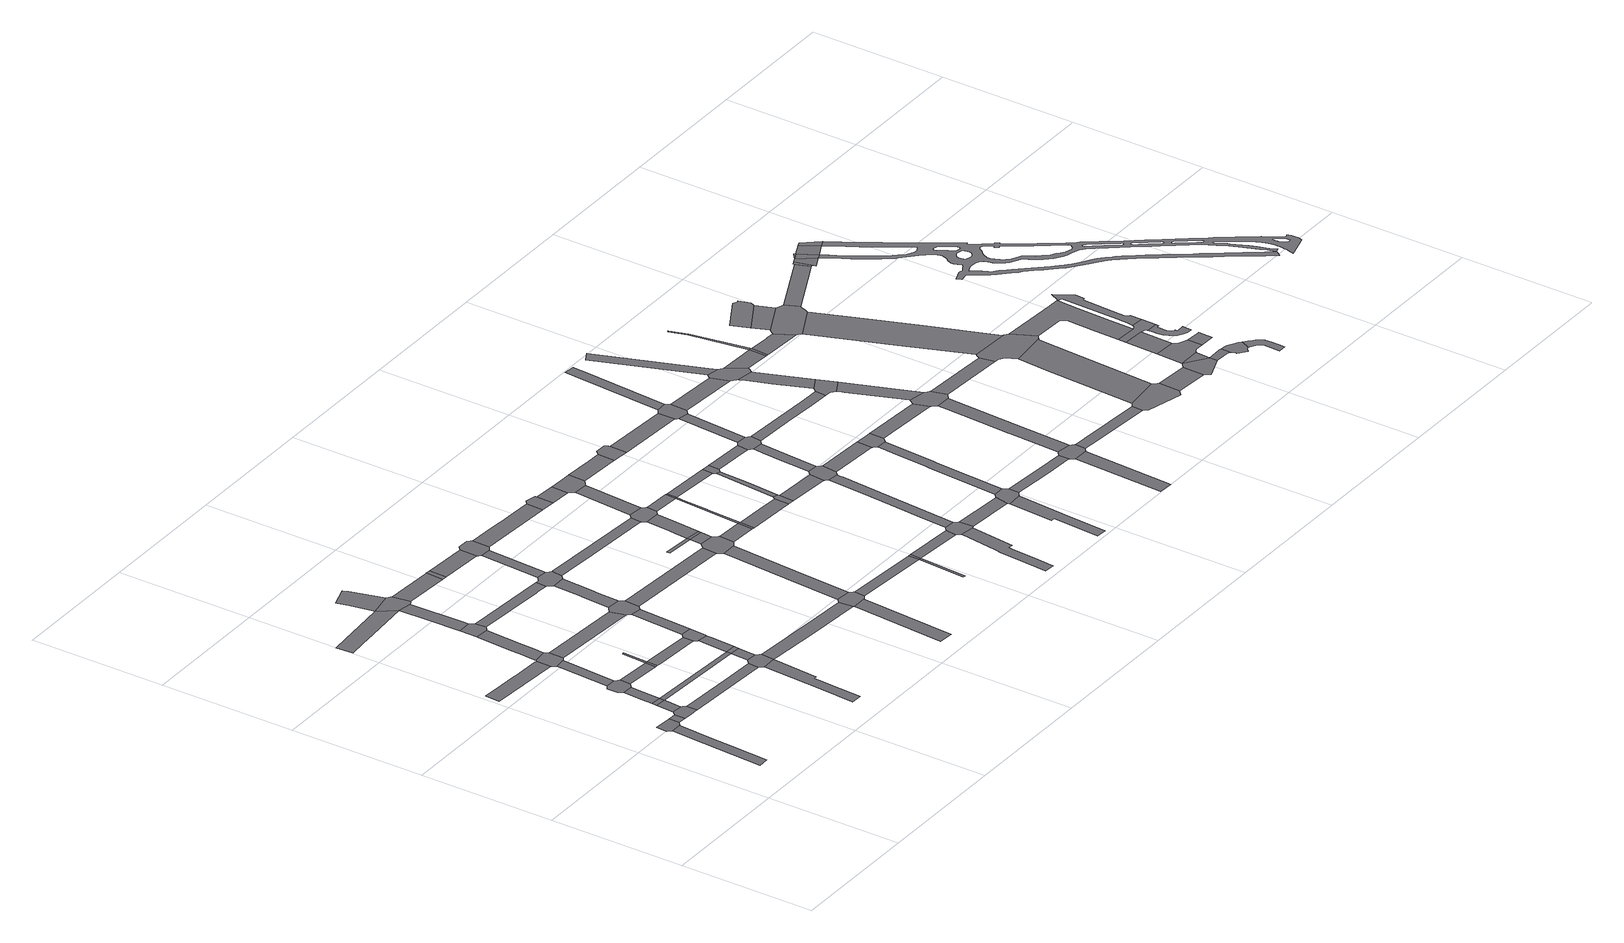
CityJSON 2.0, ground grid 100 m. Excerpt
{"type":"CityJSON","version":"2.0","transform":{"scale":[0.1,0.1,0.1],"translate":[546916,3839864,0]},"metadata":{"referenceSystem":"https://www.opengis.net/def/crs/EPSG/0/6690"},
"CityObjects":{
"road1":{"type":"Road","attributes":{"RoadStructureAttribute.sectionType":"1"},"geometry":[{"type":"MultiSurface","lod":"1","boundaries":[[[0,1,2,3,4,5,6]]]}]},
"road2":{"type":"Road","geometry":[{"type":"MultiSurface","lod":"1","boundaries":[[[7,8,9,0,6,10,11]]]}]},
"road3":{"type":"Road","attributes":{"RoadStructureAttribute.sectionType":"1"},"geometry":[{"type":"MultiSurface","lod":"1","boundaries":[[[11,10,12,13]]]}]},
"road4":{"type":"Road","geometry":[{"type":"MultiSurface","lod":"1","boundaries":[[[14,13,12,15,16,17,18,19,20]]]}]},
"road5":{"type":"Road","attributes":{"RoadStructureAttribute.sectionType":"1"},"geometry":[{"type":"MultiSurface","lod":"1","boundaries":[[[21,14,20,22,23,24]]]}]},
"road6":{"type":"Road","attributes":{"RoadStructureAttribute.sectionType":"1"},"geometry":[{"type":"MultiSurface","lod":"1","boundaries":[[[25,26,27,28,29,30,31,32]]]}]},
"road7":{"type":"Road","geometry":[{"type":"MultiSurface","lod":"1","boundaries":[[[33,21,24,34]]]}]},
"road8":{"type":"Road","attributes":{"RoadStructureAttribute.sectionType":"1"},"geometry":[{"type":"MultiSurface","lod":"1","boundaries":[[[35,36,37,38,33,34,39,40]]]}]},
"road9":{"type":"Road","geometry":[{"type":"MultiSurface","lod":"1","boundaries":[[[41,42,43,35,40,44,45,46,47]]]}]},
"road10":{"type":"Road","attributes":{"RoadStructureAttribute.sectionType":"1"},"geometry":[{"type":"MultiSurface","lod":"1","boundaries":[[[48,49,50,51,41,47]]]}]},
"road11":{"type":"Road","geometry":[{"type":"MultiSurface","lod":"1","boundaries":[[[52,53,32,31,54,50,49,55,56,57]]]}]},
"road12":{"type":"Road","attributes":{"RoadStructureAttribute.sectionType":"1"},"geometry":[{"type":"MultiSurface","lod":"1","boundaries":[[[45,44,58,59,60,61]]]}]},
"road13":{"type":"Road","attributes":{"RoadStructureAttribute.sectionType":"1"},"geometry":[{"type":"MultiSurface","lod":"1","boundaries":[[[62,18,17,63,64,65,66]]]}]},
"road14":{"type":"Road","attributes":{"RoadStructureAttribute.sectionType":"1"},"geometry":[{"type":"MultiSurface","lod":"1","boundaries":[[[67,68,69,70,71,72,73,74,75]]]}]},
"road15":{"type":"Road","attributes":{"RoadStructureAttribute.sectionType":"1"},"geometry":[{"type":"MultiSurface","lod":"1","boundaries":[[[34,24,76,77]]]}]},
"road16":{"type":"Road","attributes":{"RoadStructureAttribute.sectionType":"1"},"geometry":[{"type":"MultiSurface","lod":"1","boundaries":[[[78,79,80,81,82,53,52,83,84,85]]]}]},
"road17":{"type":"Road","geometry":[{"type":"MultiSurface","lod":"1","boundaries":[[[61,60,86,87]]]}]},
"road18":{"type":"Road","geometry":[{"type":"MultiSurface","lod":"1","boundaries":[[[88,89,90,61,87]]]}]},
"road19":{"type":"Road","geometry":[{"type":"MultiSurface","lod":"1","boundaries":[[[91,92,93,78,85,94,95]]]}]},
"road20":{"type":"Road","attributes":{"RoadStructureAttribute.sectionType":"1"},"geometry":[{"type":"MultiSurface","lod":"1","boundaries":[[[96,97,98,99,100,101,102,103,104,105]]]}]},
"road21":{"type":"Road","attributes":{"RoadStructureAttribute.sectionType":"1"},"geometry":[{"type":"MultiSurface","lod":"1","boundaries":[[[75,106,107,92,91,108,109]]]}]},
"road22":{"type":"Road","attributes":{"RoadStructureAttribute.sectionType":"1"},"geometry":[{"type":"MultiSurface","lod":"1","boundaries":[[[110,87,86,111,112,113,114,115]]]}]},
"road23":{"type":"Road","geometry":[{"type":"MultiSurface","lod":"1","boundaries":[[[116,117,67,75,109,118,119,120]]]}]},
"road24":{"type":"Road","attributes":{"RoadStructureAttribute.sectionType":"1"},"geometry":[{"type":"MultiSurface","lod":"1","boundaries":[[[121,122,123,124,125,126,127,128,129,67,117]]]}]},
"road25":{"type":"Road","attributes":{"RoadStructureAttribute.sectionType":"1"},"geometry":[{"type":"MultiSurface","lod":"1","boundaries":[[[57,56,130,131]]]}]},
"road26":{"type":"Road","geometry":[{"type":"MultiSurface","lod":"1","boundaries":[[[132,133,66,65,96,105,134,135,136]]]}]},
"road27":{"type":"Road","attributes":{"RoadStructureAttribute.sectionType":"1"},"geometry":[{"type":"MultiSurface","lod":"1","boundaries":[[[76,137,132,136,138,139]]]}]},
"road28":{"type":"Road","geometry":[{"type":"MultiSurface","lod":"1","boundaries":[[[77,76,139,140]]]}]},
"road29":{"type":"Road","attributes":{"RoadStructureAttribute.sectionType":"1"},"geometry":[{"type":"MultiSurface","lod":"1","boundaries":[[[141,142,77,140,143,144]]]}]},
"road30":{"type":"Road","geometry":[{"type":"MultiSurface","lod":"1","boundaries":[[[145,115,114,146,141,144,147,148]]]}]},
"road31":{"type":"Road","attributes":{"RoadStructureAttribute.sectionType":"1"},"geometry":[{"type":"MultiSurface","lod":"1","boundaries":[[[95,94,149,150,151,152]]]}]},
"road32":{"type":"Road","attributes":{"RoadStructureAttribute.sectionType":"1"},"geometry":[{"type":"MultiSurface","lod":"1","boundaries":[[[120,119,153,154,155]]]}]},
"road33":{"type":"Road","attributes":{"RoadStructureAttribute.sectionType":"1"},"geometry":[{"type":"MultiSurface","lod":"1","boundaries":[[[156,145,148,157]]]}]},
"road34":{"type":"Road","geometry":[{"type":"MultiSurface","lod":"1","boundaries":[[[158,131,130,156,157,159,160,161,162,163,164,165]]]}]},
"road35":{"type":"Road","geometry":[{"type":"MultiSurface","lod":"1","boundaries":[[[154,153,166,167]]]}]},
"road36":{"type":"Road","attributes":{"RoadStructureAttribute.sectionType":"1"},"geometry":[{"type":"MultiSurface","lod":"1","boundaries":[[[168,134,105,169,170,171,172]]]}]},
"road37":{"type":"Road","attributes":{"RoadStructureAttribute.sectionType":"1"},"geometry":[{"type":"MultiSurface","lod":"1","boundaries":[[[173,174,175,158,165,176,177,178]]]}]},
"road38":{"type":"Road","geometry":[{"type":"MultiSurface","lod":"1","boundaries":[[[179,180,152,151,173,178,181,182,183,184,185]]]}]},
"road39":{"type":"Road","attributes":{"RoadStructureAttribute.sectionType":"1"},"geometry":[{"type":"MultiSurface","lod":"1","boundaries":[[[167,166,186,187]]]}]},
"road40":{"type":"Road","attributes":{"RoadStructureAttribute.sectionType":"1"},"geometry":[{"type":"MultiSurface","lod":"1","boundaries":[[[188,189,179,185,190]]]}]},
"road41":{"type":"Road","attributes":{"RoadStructureAttribute.sectionType":"1"},"geometry":[{"type":"MultiSurface","lod":"1","boundaries":[[[191,192,193,194,195]]]}]},
"road42":{"type":"Road","geometry":[{"type":"MultiSurface","lod":"1","boundaries":[[[196,197,187,186,198,188,190,199,200,201,202,203,204]]]}]},
"road43":{"type":"Road","attributes":{"RoadStructureAttribute.sectionType":"1"},"geometry":[{"type":"MultiSurface","lod":"1","boundaries":[[[162,161,205,206]]]}]},
"road44":{"type":"Road","geometry":[{"type":"MultiSurface","lod":"1","boundaries":[[[207,208,172,171,209,191,195,210,211,212,213]]]}]},
"road45":{"type":"Road","attributes":{"RoadStructureAttribute.sectionType":"1"},"geometry":[{"type":"MultiSurface","lod":"1","boundaries":[[[214,183,182,215,216,217,218,219,220]]]}]},
"road46":{"type":"Road","attributes":{"RoadStructureAttribute.sectionType":"1"},"geometry":[{"type":"MultiSurface","lod":"1","boundaries":[[[221,222,207,213,223,224]]]}]},
"road47":{"type":"Road","attributes":{"RoadStructureAttribute.sectionType":"1"},"geometry":[{"type":"MultiSurface","lod":"1","boundaries":[[[225,226,227,228,229,202,201,230,231]]]}]},
"road48":{"type":"Road","geometry":[{"type":"MultiSurface","lod":"1","boundaries":[[[232,233,234,235,236]]]}]},
"road49":{"type":"Road","attributes":{"RoadStructureAttribute.sectionType":"1"},"geometry":[{"type":"MultiSurface","lod":"1","boundaries":[[[237,211,210,238,239,240,241,242]]]}]},
"road50":{"type":"Road","geometry":[{"type":"MultiSurface","lod":"1","boundaries":[[[243,244,245,206,205,246,247,221,224,248,249,250,251,252,253,254]]]}]},
"road51":{"type":"Road","attributes":{"RoadStructureAttribute.sectionType":"1"},"geometry":[{"type":"MultiSurface","lod":"1","boundaries":[[[235,255,243,254,256]]]}]},
"road52":{"type":"Road","geometry":[{"type":"MultiSurface","lod":"1","boundaries":[[[236,235,256,257]]]}]},
"road53":{"type":"Road","attributes":{"RoadStructureAttribute.sectionType":"1"},"geometry":[{"type":"MultiSurface","lod":"1","boundaries":[[[258,259,260,236,257,261,262]]]}]},
"road54":{"type":"Road","attributes":{"RoadStructureAttribute.sectionType":"1"},"geometry":[{"type":"MultiSurface","lod":"1","boundaries":[[[241,263,264,265,266]]]}]},
"road55":{"type":"Road","geometry":[{"type":"MultiSurface","lod":"1","boundaries":[[[267,268,231,230,269,270,271]]]}]},
"road56":{"type":"Road","attributes":{"RoadStructureAttribute.sectionType":"1"},"geometry":[{"type":"MultiSurface","lod":"1","boundaries":[[[251,250,272,273]]]}]},
"road57":{"type":"Road","geometry":[{"type":"MultiSurface","lod":"1","boundaries":[[[274,220,219,275,258,262,276,277,278,279,280]]]}]},
"road58":{"type":"Road","geometry":[{"type":"MultiSurface","lod":"1","boundaries":[[[242,241,266,281]]]}]},
"road59":{"type":"Road","attributes":{"RoadStructureAttribute.sectionType":"1"},"geometry":[{"type":"MultiSurface","lod":"1","boundaries":[[[270,269,282,283]]]}]},
"road60":{"type":"Road","geometry":[{"type":"MultiSurface","lod":"1","boundaries":[[[273,272,284,285]]]}]},
"road61":{"type":"Road","attributes":{"RoadStructureAttribute.sectionType":"1"},"geometry":[{"type":"MultiSurface","lod":"1","boundaries":[[[286,274,280,287]]]}]},
"road62":{"type":"Road","attributes":{"RoadStructureAttribute.sectionType":"1"},"geometry":[{"type":"MultiSurface","lod":"1","boundaries":[[[288,273,285,289,290,291,292]]]}]},
"road63":{"type":"Road","attributes":{"RoadStructureAttribute.sectionType":"1"},"geometry":[{"type":"MultiSurface","lod":"1","boundaries":[[[278,277,288,293]]]}]},
"road64":{"type":"Road","attributes":{"RoadStructureAttribute.sectionType":"1"},"geometry":[{"type":"MultiSurface","lod":"1","boundaries":[[[281,266,294,295,296]]]}]},
"road65":{"type":"Road","geometry":[{"type":"MultiSurface","lod":"1","boundaries":[[[297,298,283,282,299,300,286,287,301,302,303,304]]]}]},
"road66":{"type":"Road","attributes":{"RoadStructureAttribute.sectionType":"1"},"geometry":[{"type":"MultiSurface","lod":"1","boundaries":[[[305,306,307,285,284,308,309]]]}]},
"road67":{"type":"Road","geometry":[{"type":"MultiSurface","lod":"1","boundaries":[[[293,288,292,310]]]}]},
"road68":{"type":"Road","attributes":{"RoadStructureAttribute.sectionType":"1"},"geometry":[{"type":"MultiSurface","lod":"1","boundaries":[[[311,312,313,314,315,316,317,318,319,320,321,322,323,324]]]}]},
"road69":{"type":"Road","geometry":[{"type":"MultiSurface","lod":"1","boundaries":[[[325,326,296,295,327,311,324,328,329,330,331]]]}]},
"road70":{"type":"Road","geometry":[{"type":"MultiSurface","lod":"1","boundaries":[[[332,333,334,309,308,335,336,337,338,339]]]}]},
"road71":{"type":"Road","attributes":{"RoadStructureAttribute.sectionType":"1"},"geometry":[{"type":"MultiSurface","lod":"1","boundaries":[[[310,292,340,341,342,343,344,345,346]]]}]},
"road72":{"type":"Road","attributes":{"RoadStructureAttribute.sectionType":"1"},"geometry":[{"type":"MultiSurface","lod":"1","boundaries":[[[347,348,349,350,351,304,303,352,353]]]}]},
"road73":{"type":"Road","attributes":{"RoadStructureAttribute.sectionType":"1"},"geometry":[{"type":"MultiSurface","lod":"1","boundaries":[[[354,332,339,355,356]]]}]},
"road74":{"type":"Road","attributes":{"RoadStructureAttribute.sectionType":"1"},"geometry":[{"type":"MultiSurface","lod":"1","boundaries":[[[357,336,335,358,359]]]}]},
"road75":{"type":"Road","attributes":{"RoadStructureAttribute.sectionType":"1"},"geometry":[{"type":"MultiSurface","lod":"1","boundaries":[[[360,361,362,363,364,365,366,325,331,367,368,369,370]]]}]},
"road76":{"type":"Road","geometry":[{"type":"MultiSurface","lod":"1","boundaries":[[[346,345,371,354,356,372,373,374,375]]]}]},
"road77":{"type":"Road","geometry":[{"type":"MultiSurface","lod":"1","boundaries":[[[376,377,353,352,378,379,380,381]]]}]},
"road78":{"type":"Road","attributes":{"RoadStructureAttribute.sectionType":"1"},"geometry":[{"type":"MultiSurface","lod":"1","boundaries":[[[382,329,328,383,384]]]}]},
"road79":{"type":"Road","attributes":{"RoadStructureAttribute.sectionType":"1"},"geometry":[{"type":"MultiSurface","lod":"1","boundaries":[[[385,386,387,388,389,390,391]]]}]},
"road80":{"type":"Road","geometry":[{"type":"MultiSurface","lod":"1","boundaries":[[[392,393,359,358,394,360,370,395,396,397,398,399]]]}]},
"road81":{"type":"Road","attributes":{"RoadStructureAttribute.sectionType":"1"},"geometry":[{"type":"MultiSurface","lod":"1","boundaries":[[[375,374,400,401,402,403]]]}]},
"road82":{"type":"Road","geometry":[{"type":"MultiSurface","lod":"1","boundaries":[[[404,405,384,383,387,386,406,407,408,409,410,411,412]]]}]},
"road83":{"type":"Road","attributes":{"RoadStructureAttribute.sectionType":"1"},"geometry":[{"type":"MultiSurface","lod":"1","boundaries":[[[413,414,415,416,417,392,399,418,419,420]]]}]},
"road84":{"type":"Road","attributes":{"RoadStructureAttribute.sectionType":"1"},"geometry":[{"type":"MultiSurface","lod":"1","boundaries":[[[379,378,421,422]]]}]},
"road85":{"type":"Road","geometry":[{"type":"MultiSurface","lod":"1","boundaries":[[[423,424,403,402,425,413,420,426,427,428,429]]]}]},
"road86":{"type":"Road","attributes":{"RoadStructureAttribute.sectionType":"1"},"geometry":[{"type":"MultiSurface","lod":"1","boundaries":[[[397,396,430,431]]]}]},
"road87":{"type":"Road","attributes":{"RoadStructureAttribute.sectionType":"1"},"geometry":[{"type":"MultiSurface","lod":"1","boundaries":[[[432,433,434,435,436,437,404,412,438,439,440]]]}]},
"road88":{"type":"Road","attributes":{"RoadStructureAttribute.sectionType":"1"},"geometry":[{"type":"MultiSurface","lod":"1","boundaries":[[[441,442,423,429,443]]]}]},
"road89":{"type":"Road","attributes":{"RoadStructureAttribute.sectionType":"1"},"geometry":[{"type":"MultiSurface","lod":"1","boundaries":[[[444,445,446,409,408,447,448,449,450,451,452]]]}]},
"road90":{"type":"Road","geometry":[{"type":"MultiSurface","lod":"1","boundaries":[[[453,454,455,456,422,421,457,441,443,458,459,460,461]]]}]},
"road91":{"type":"Road","geometry":[{"type":"MultiSurface","lod":"1","boundaries":[[[462,463,431,430,464,432,440,465,466,467,468]]]}]},
"road92":{"type":"Road","attributes":{"RoadStructureAttribute.sectionType":"1"},"geometry":[{"type":"MultiSurface","lod":"1","boundaries":[[[469,470,471,472]]]}]},
"road93":{"type":"Road","attributes":{"RoadStructureAttribute.sectionType":"1"},"geometry":[{"type":"MultiSurface","lod":"1","boundaries":[[[473,474,428,427,475,476,477,478]]]}]},
"road94":{"type":"Road","attributes":{"RoadStructureAttribute.sectionType":"1"},"geometry":[{"type":"MultiSurface","lod":"1","boundaries":[[[479,480,481,455,454,482,483,484]]]}]},
"road95":{"type":"Road","attributes":{"RoadStructureAttribute.sectionType":"1"},"geometry":[{"type":"MultiSurface","lod":"1","boundaries":[[[461,460,485,486]]]}]},
"road96":{"type":"Road","geometry":[{"type":"MultiSurface","lod":"1","boundaries":[[[487,488,452,451,489,469,472,490,491,492,493]]]}]},
"road97":{"type":"Road","attributes":{"RoadStructureAttribute.sectionType":"1"},"geometry":[{"type":"MultiSurface","lod":"1","boundaries":[[[494,468,467,495,496,497]]]}]},
"road98":{"type":"Road","attributes":{"RoadStructureAttribute.sectionType":"1"},"geometry":[{"type":"MultiSurface","lod":"1","boundaries":[[[498,499,500,501,502,487,493,503,504,505,506]]]}]},
"road99":{"type":"Road","attributes":{"RoadStructureAttribute.sectionType":"1"},"geometry":[{"type":"MultiSurface","lod":"1","boundaries":[[[507,508,509,510,511,512,513,514]]]}]},
"road100":{"type":"Road","geometry":[{"type":"MultiSurface","lod":"1","boundaries":[[[513,515,486,485,516,517,518,519,520,521,522,523,524,514]]]}]},
"road101":{"type":"Road","attributes":{"RoadStructureAttribute.sectionType":"1"},"geometry":[{"type":"MultiSurface","lod":"1","boundaries":[[[518,525,526,527,528,529,530,519]]]}]},
"road102":{"type":"Road","geometry":[{"type":"MultiSurface","lod":"1","boundaries":[[[529,528,531,532,478,477,533,534,535]]]}]},
"road103":{"type":"Road","attributes":{"RoadStructureAttribute.sectionType":"1"},"geometry":[{"type":"MultiSurface","lod":"1","boundaries":[[[536,535,534,537,538,539,540,541]]]}]},
"road104":{"type":"Road","attributes":{"RoadStructureAttribute.sectionType":"1"},"geometry":[{"type":"MultiSurface","lod":"1","boundaries":[[[542,543,491,490,544,545,546,547]]]}]},
"road105":{"type":"Road","geometry":[{"type":"MultiSurface","lod":"1","boundaries":[[[540,548,549,497,496,550,551,498,506,552,553,554,555,556,557,541]]]}]},
"road106":{"type":"Road","attributes":{"RoadStructureAttribute.sectionType":"1"},"geometry":[{"type":"MultiSurface","lod":"1","boundaries":[[[558,523,522,559,560,561,562]]]}]},
"road107":{"type":"Road","geometry":[{"type":"MultiSurface","lod":"1","boundaries":[[[563,562,561,564,565]]]}]},
"road108":{"type":"Road","attributes":{"RoadStructureAttribute.sectionType":"1"},"geometry":[{"type":"MultiSurface","lod":"1","boundaries":[[[566,567,568,569,570,571,562,563]]]}]},
"road109":{"type":"Road","attributes":{"RoadStructureAttribute.sectionType":"1"},"geometry":[{"type":"MultiSurface","lod":"1","boundaries":[[[572,555,554,573,574]]]}]},
"road110":{"type":"Road","attributes":{"RoadStructureAttribute.sectionType":"1"},"geometry":[{"type":"MultiSurface","lod":"1","boundaries":[[[575,576,565,564,577,578,579]]]}]},
"road111":{"type":"Road","geometry":[{"type":"MultiSurface","lod":"1","boundaries":[[[580,581,582,583,584,547,546,585,586,587,588,589,590,591]]]}]},
"road112":{"type":"Road","attributes":{"RoadStructureAttribute.sectionType":"1"},"geometry":[{"type":"MultiSurface","lod":"1","boundaries":[[[592,593,594,595,596,582,581]]]}]},
"road113":{"type":"Road","geometry":[{"type":"MultiSurface","lod":"1","boundaries":[[[597,598,599,600,601,602,603,604]]]}]},
"road114":{"type":"Road","attributes":{"RoadStructureAttribute.sectionType":"1"},"geometry":[{"type":"MultiSurface","lod":"1","boundaries":[[[601,600,605,606,607]]]}]},
"road115":{"type":"Road","geometry":[{"type":"MultiSurface","lod":"1","boundaries":[[[608,609,607,606,610,611,579,578,612,613,614,615,616,617,618]]]}]},
"road116":{"type":"Road","attributes":{"RoadStructureAttribute.sectionType":"1"},"geometry":[{"type":"MultiSurface","lod":"1","boundaries":[[[619,591,590,620,621]]]}]},
"road117":{"type":"Road","attributes":{"RoadStructureAttribute.sectionType":"1"},"geometry":[{"type":"MultiSurface","lod":"1","boundaries":[[[622,623,624,614,613,625,626,627]]]}]},
"road118":{"type":"Road","geometry":[{"type":"MultiSurface","lod":"1","boundaries":[[[626,628,629,574,573,630,631,632,595,594,633,634,635,636,627]]]}]},
"road119":{"type":"Road","geometry":[{"type":"MultiSurface","lod":"1","boundaries":[[[637,621,620,638,639,640]]]}]},
"road120":{"type":"Road","attributes":{"RoadStructureAttribute.sectionType":"1"},"geometry":[{"type":"MultiSurface","lod":"1","boundaries":[[[637,640,641]]]}]},
"road121":{"type":"Road","geometry":[{"type":"MultiSurface","lod":"1","boundaries":[[[642,637,641,643,644,645,646,647,648,649,650,651]]]}]},
"road122":{"type":"Road","attributes":{"RoadStructureAttribute.sectionType":"1"},"geometry":[{"type":"MultiSurface","lod":"1","boundaries":[[[652,653,640,639,654,655,656,657]]]}]},
"road123":{"type":"Road","attributes":{"RoadStructureAttribute.sectionType":"1"},"geometry":[{"type":"MultiSurface","lod":"1","boundaries":[[[658,642,651,659]]]}]},
"road124":{"type":"Road","attributes":{"RoadStructureAttribute.sectionType":"1"},"geometry":[{"type":"MultiSurface","lod":"1","boundaries":[[[660,661,662,663,635,634,664,665,666,667,668]]]}]},
"road125":{"type":"Road","attributes":{"RoadStructureAttribute.sectionType":"1"},"geometry":[{"type":"MultiSurface","lod":"1","boundaries":[[[669,618,617,670,671]]]}]},
"road126":{"type":"Road","geometry":[{"type":"MultiSurface","lod":"1","boundaries":[[[672,673,668,667,658,659,674,675,676,677]]]}]},
"road127":{"type":"Road","geometry":[{"type":"MultiSurface","lod":"1","boundaries":[[[678,679,680,681,682,683,657,656,684,685,686,687,688,689]]]}]},
"road128":{"type":"Road","attributes":{"RoadStructureAttribute.sectionType":"1"},"geometry":[{"type":"MultiSurface","lod":"1","boundaries":[[[690,691,692,693,694,648,647]]]}]},
"road129":{"type":"Road","attributes":{"RoadStructureAttribute.sectionType":"1"},"geometry":[{"type":"MultiSurface","lod":"1","boundaries":[[[695,696,697,698,699,700,701,702,703,704,689,688,705,706,707,708,709,710,711]]]}]},
"road130":{"type":"Road","attributes":{"RoadStructureAttribute.sectionType":"1"},"geometry":[{"type":"MultiSurface","lod":"1","boundaries":[[[675,712,713,714,715,716,717,718,719,720,721,722,723,724,725,726,727,728,676]]]}]},
"road131":{"type":"Road","geometry":[{"type":"MultiSurface","lod":"1","boundaries":[[[729,730,669,671,731,732,733]]]}]},
"road132":{"type":"Road"},
"road133":{"type":"Road","attributes":{"RoadStructureAttribute.sectionType":"1"},"geometry":[{"type":"MultiSurface","lod":"1","boundaries":[[[734,735,736,737,738,739,740,741,742,743,744,745,746,747,672,677]]]}]},
"road134":{"type":"Road","attributes":{"RoadStructureAttribute.sectionType":"7"},"geometry":[{"type":"MultiSurface","lod":"1","boundaries":[[[748,729,733,749]]]}]},
"road135":{"type":"Road","geometry":[{"type":"MultiSurface","lod":"1","boundaries":[[[750,748,751]]]}]},
"road136":{"type":"Road","geometry":[{"type":"MultiSurface","lod":"1","boundaries":[[[751,748,749,752]]]}]},
"road137":{"type":"Road","attributes":{"RoadStructureAttribute.sectionType":"7"},"geometry":[{"type":"MultiSurface","lod":"1","boundaries":[[[753,751,752,754]]]}]},
"road138":{"type":"Road","geometry":[{"type":"MultiSurface","lod":"1","boundaries":[[[755,753,754,756]]]}]},
"road139":{"type":"Road","attributes":{"RoadStructureAttribute.sectionType":"1"},"geometry":[{"type":"MultiSurface","lod":"1","boundaries":[[[757,758,759,760,761,762,763,764,765,766,767,768,769,770,771,772,773,774,775,776,777,778,779,780,781,782,783,784,785,786,787,788,789,790,791,792,793,794,795,796,797,798,799,800,801,802,803,804,805,806,807,808,809,810,811,812,813,814,815,816,817,818,819,820,821,822,823,824,825,826,827,756,754,828,829,830,831,832,833,834,835,836,837,838,839,840,841,842,843,844,845,846,847,848,849,850,851,752,749,852,853,854,855,856,857,858,859,860,861,862,863,864,865,866,867,868,869,870,871,872,873,874,875,876,877,878,879,880,881,882,883,884,885,886,887,888,889,890,891,892,893,894,895,896,897,898,899,900,901,902,903,904,905,906,907,908,909,910,911,912,913,914,915,916,917,918,919,920,921,922,923,924],[925,926,927,928,929,930,931,932,933,934,935,936,937,938,939,940],[941,942,943,944,945,946,947,948,949,950,951,952,953,954],[955,956,957,958,959,960,961,962,963,964,965,966,967,968],[969,970,971,972,973,974,975,976,977,978,979,980,981,982,983,984,985,986],[987,988,989,990,991,992,993,994,995,996,997,998,999,1000,1001],[1002,1003,1004,1005,1006,1007,1008,1009,1010,1011,1012,1013,1014,1015,1016,1017,1018,1019,1020,1021,1022,1023],[1024,1025,1026,1027,1028,1029,1030,1031,1032,1033,1034,1035,1036,1037,1038,1039,1040,1041,1042,1043,1044,1045,1046,1047,1048,1049,1050,1051,1052,1053,1054,1055,1056,1057,1058,1059,1060,1061,1062,1063],[1064,1065,1066,1067,1068,1069,1070,1071,1072,1073,1074,1075,1076,1077,1078,1079,1080,1081,1082,1083,1084,1085,1086,1087,1088,1089,1090,1091,1092,1093,1094,1095,1096,1097,1098,1099,1100,1101,1102,1103,1104,1105,1106,1107,1108,1109,1110,1111,1112,1113,1114,1115,1116,1117,1118,1119,1120,1121,1122,1123,1124,1125,1126,1127,1128,1129,1130,1131,1132,1133,1134,1135,1136,1137,1138,1139,1140,1141,1142,1143,924]]]}]}
},
"vertices":[
[348,969,0],[332,716,0],[305,265,0],[386,268,0],[403,554,0],[412,711,0],[428,968,0],
[330,1078,0],[324,1000,0],[325,999,0],[457,992,0],[459,1071,0],
[520,988,0],[523,1068,0],
[548,1096,0],[584,985,0],[621,983,0],[649,982,0],[651,1063,0],[633,1083,0],[626,1090,0],
[555,1230,0],[625,1091,0],[633,1215,0],[633,1224,0],
[567,2172,0],[361,2184,0],[343,2185,0],[204,2193,0],[41,2204,0],[36,2095,0],[575,2060,0],[578,2171,0],
[557,1265,0],[635,1259,0],
[569,1490,0],[568,1474,0],[564,1394,0],[562,1353,0],[643,1395,0],[649,1490,0],
[577,1626,0],[546,1603,0],[546,1523,0],[677,1515,0],[683,1595,0],[656,1622,0],[655,1623,0],
[657,1654,0],[680,2032,0],[601,2028,0],[598,1982,0],
[690,2190,0],[587,2180,0],[579,2055,0],[701,2047,0],[708,2052,0],[710,2162,0],
[805,1507,0],[848,1504,0],[946,1498,0],[949,1578,0],
[1060,1041,0],[1056,961,0],[1057,961,0],[1307,948,0],[1311,1027,0],
[516,3370,0],[218,3348,0],[133,3341,0],[4,3331,0],[11,3205,0],[143,3215,0],[269,3224,0],[270,3224,0],[609,3249,0],
[1350,1188,0],[1352,1221,0],
[615,2653,0],[614,2636,0],[597,2362,0],[593,2289,0],[590,2233,0],[694,2267,0],[700,2363,0],[718,2648,0],
[964,1497,0],[967,1577,0],
[977,1764,0],[970,1764,0],[962,1764,0],
[721,2787,0],[618,2785,0],[618,2774,0],[751,2674,0],[745,2755,0],
[1334,919,0],[1305,469,0],[1289,209,0],[1370,205,0],[1380,372,0],[1385,464,0],[1388,511,0],[1392,575,0],[1412,573,0],[1439,918,0],
[609,3240,0],[614,3034,0],[720,2841,0],[713,3233,0],
[978,1576,0],[993,1495,0],[1201,1482,0],[1339,1474,0],[1342,1473,0],[1346,1553,0],
[717,3386,0],[692,3404,0],[721,3237,0],[746,3252,0],[724,3380,0],
[691,3408,0],[622,3649,0],[610,3688,0],[460,3640,0],[464,3626,0],[470,3605,0],[485,3552,0],[494,3507,0],[514,3381,0],
[1370,2010,0],[1341,2122,0],
[1341,1053,0],[1321,1035,0],[1449,1019,0],[1440,1029,0],[1422,1049,0],
[1347,1138,0],[1427,1133,0],[1430,1181,0],
[1432,1217,0],
[1367,1447,0],[1364,1402,0],[1443,1403,0],[1445,1440,0],
[1373,1581,0],[1364,1450,0],[1446,1451,0],[1453,1573,0],
[1282,2638,0],[1298,2637,0],[1381,2632,0],[1385,2711,0],
[1084,3231,0],[1089,3360,0],[1088,3360,0],
[1398,1986,0],[1478,1973,0],
[1387,2153,0],[1496,1993,0],[1499,1996,0],[1503,2000,0],[1513,2111,0],[1510,2116,0],[1498,2131,0],[1487,2146,0],
[1121,3229,0],[1126,3358,0],
[2024,979,0],[1472,917,0],[1842,888,0],[2266,858,0],[2257,963,0],
[1412,2592,0],[1401,2372,0],[1401,2370,0],[1497,2305,0],[1501,2371,0],[1513,2593,0],
[1441,2738,0],[1410,2710,0],[1529,2607,0],[1544,2622,0],[1554,2701,0],[1540,2713,0],[1522,2729,0],
[1443,3209,0],[1448,3340,0],
[1467,3188,0],[1467,3186,0],[1548,3181,0],
[2271,851,0],[2217,152,0],[2327,146,0],[2381,846,0],[2382,850,0],
[1477,3366,0],[1458,3349,0],[1454,3199,0],[1549,3182,0],[1565,3193,0],[1579,3203,0],[1585,3333,0],[1576,3343,0],[1559,3362,0],
[2322,1950,0],[2332,2060,0],
[2281,987,0],[2276,982,0],[2268,855,0],[2412,871,0],[2419,950,0],[2415,954,0],[2393,979,0],
[1560,2700,0],[1548,2621,0],[1616,2617,0],[1672,2613,0],[1774,2607,0],[2377,2568,0],[2381,2647,0],
[2353,1909,0],[2314,1411,0],[2425,1412,0],[2462,1908,0],
[2018,3308,0],[2017,3308,0],[1872,3316,0],[1871,3316,0],[1723,3325,0],[2150,3172,0],[2156,3300,0],
[2163,2225,0],[2163,2213,0],[2163,2200,0],[2373,2187,0],[2375,2209,0],
[2773,924,0],[2564,860,0],[2975,830,0],[2978,830,0],[2981,829,0],[2984,909,0],
[2367,2097,0],[2361,2091,0],[2337,2065,0],[2326,1945,0],[2348,1916,0],[2468,1912,0],[2498,1934,0],[2504,1939,0],[2511,2049,0],[2507,2054,0],[2481,2084,0],[2476,2089,0],
[2373,2178,0],[2483,2173,0],
[2485,2195,0],
[2400,2535,0],[2389,2380,0],[2382,2307,0],[2501,2381,0],[2511,2530,0],
[2960,474,0],[2968,473,0],[2977,472,0],[3001,828,0],
[2185,3322,0],[2183,3321,0],[2259,3166,0],[2263,3294,0],[2264,3306,0],
[2702,1927,0],[2707,2037,0],
[2411,2673,0],[2398,2537,0],[2511,2532,0],[2541,2557,0],[2549,2634,0],[2544,2640,0],[2521,2663,0],
[3004,908,0],
[2413,3157,0],[2418,3284,0],
[2720,1925,0],[2724,2036,0],
[2446,3115,0],[2556,3112,0],
[2744,2543,0],[2739,2296,0],[2740,2299,0],[2750,2480,0],[2754,2543,0],
[2747,2622,0],
[3011,827,0],[3364,801,0],[3375,881,0],
[2557,3276,0],[2466,3281,0],[2415,3157,0],[2441,3121,0],[2557,3117,0],[2565,3123,0],[2597,3146,0],[2602,3273,0],
[2928,2023,0],[2927,2023,0],[2735,2035,0],[3086,1902,0],[3090,2012,0],
[2758,2621,0],
[3389,772,0],[3390,771,0],[3350,484,0],[3344,437,0],[3343,426,0],[3326,232,0],[3312,75,0],[3392,71,0],[3405,225,0],[3421,408,0],[3423,427,0],[3424,433,0],[3456,430,0],[3495,757,0],
[3405,906,0],[3397,900,0],[3382,780,0],[3511,767,0],[3507,872,0],[3491,893,0],[3484,902,0],
[3104,2035,0],[3097,2024,0],[3096,2022,0],[3135,1899,0],[3140,2009,0],[3139,2009,0],[3140,2014,0],[3141,2026,0],
[2755,2543,0],[2769,2542,0],[2962,2529,0],[3084,2521,0],[3119,2518,0],[3131,2517,0],[3134,2597,0],
[2817,3261,0],[2816,3261,0],[2704,3268,0],[2682,3269,0],[2672,3269,0],[2910,3128,0],[2915,3256,0],
[3142,2493,0],[3162,2270,0],[3172,2486,0],
[3458,1989,0],[3452,1879,0],[3464,1994,0],
[3476,1852,0],[3475,1834,0],[3451,1509,0],[3444,1423,0],[3426,1185,0],[3420,1108,0],[3414,1029,0],[3524,1423,0],[3553,1799,0],[3555,1827,0],[3556,1844,0],
[3140,2498,0],[3172,2488,0],[3177,2494,0],[3194,2512,0],[3197,2593,0],
[2942,3284,0],[2924,3266,0],[3039,3120,0],[3044,3248,0],[3037,3260,0],[3023,3282,0],
[3840,847,0],[3871,743,0],[3892,844,0],
[3963,385,0],[3988,731,0],[3878,724,0],[3855,392,0],[3883,388,0],[3859,40,0],[3938,35,0],
[3489,2018,0],[3488,2013,0],[3457,1874,0],[3581,1867,0],[3585,1871,0],[3596,1983,0],[3593,1987,0],[3569,2015,0],
[3203,2511,0],[3372,2500,0],[3496,2491,0],[3503,2574,0],
[3917,868,0],[3897,848,0],[4009,746,0],[4020,754,0],[4021,755,0],[4024,833,0],[4023,834,0],[4016,843,0],[3999,868,0],
[3524,2466,0],[3520,2391,0],[3505,2214,0],[3501,2162,0],[3498,2121,0],[3585,2251,0],[3598,2392,0],[3603,2459,0],
[3552,3090,0],[3551,3220,0],
[3535,2594,0],[3529,2591,0],[3519,2471,0],[3604,2460,0],[3635,2485,0],[3643,2565,0],[3614,2591,0],
[3960,1847,0],[3964,1961,0],
[3987,1815,0],[3973,1629,0],[3959,1428,0],[3957,1402,0],[3926,988,0],[3926,987,0],[4036,1396,0],[4039,1428,0],[4066,1812,0],
[3570,3071,0],[3570,3067,0],[3648,3057,0],
[4329,811,0],[4196,821,0],[4158,823,0],[4165,743,0],[4197,740,0],[4330,731,0],[4542,717,0],[4544,717,0],[4544,796,0],
[3678,3224,0],[3663,3244,0],[3584,3240,0],[3566,3229,0],[3562,3079,0],[3649,3058,0],[3668,3074,0],[3680,3085,0],[3687,3212,0],
[4075,1955,0],[3989,1960,0],[3964,1843,0],[4066,1814,0],[4078,1827,0],[4095,1843,0],[4099,1954,0],
[4570,683,0],[4538,5,0],[4647,1,0],[4681,678,0],
[4179,2535,0],[3936,2549,0],[3931,2469,0],[4180,2455,0],[4331,2448,0],[4334,2528,0],
[3641,3994,0],[3636,3924,0],[3635,3914,0],[3715,3914,0],[3715,3918,0],[3721,3985,0],
[4140,3057,0],[4096,3186,0],
[4577,823,0],[4573,820,0],[4560,697,0],[4709,703,0],[4714,783,0],[4701,796,0],[4686,811,0],
[4185,1949,0],[4186,1838,0],[4590,1815,0],[4554,1927,0],
[4622,1778,0],[4619,1701,0],[4606,1434,0],[4596,1212,0],[4596,1210,0],[4686,815,0],[4706,1238,0],[4716,1435,0],[4733,1774,0],
[4190,3261,0],[4171,3309,0],[3909,4007,0],[3910,4009,0],[3840,3971,0],[4113,3238,0],[4121,3218,0],[4213,3203,0],
[4105,3198,0],[4155,3044,0],[4174,3028,0],[4180,3024,0],[4307,3005,0],[4310,3009,0],[4328,3035,0],[4336,3045,0],[4246,3178,0],[4230,3190,0],
[4183,3015,0],[4191,2995,0],[4260,2812,0],[4357,2558,0],[4456,2613,0],[4356,2876,0],
[4355,2555,0],[4349,2547,0],[4379,2445,0],[4411,2420,0],[4509,2474,0],
[4536,2401,0],[4418,2400,0],[4430,2369,0],[4430,2368,0],[4582,1967,0],[4708,1945,0],
[4813,775,0],[4717,782,0],[4807,696,0],[5302,657,0],[5303,657,0],[5307,738,0],
[4579,1962,0],[4558,1932,0],[4594,1810,0],[4618,1783,0],[4738,1778,0],[4766,1800,0],[4772,1805,0],[4746,1916,0],[4739,1922,0],[4718,1937,0],
[4516,3164,0],[4442,3040,0],[4485,3037,0],[4523,3035,0],[4528,3164,0],
[4545,3165,0],[4541,3034,0],[4545,3163,0],
[4471,3600,0],[4430,3728,0],[4429,3730,0],[4425,3726,0],[4420,3722,0],[4458,3593,0],
[5108,1896,0],[5280,1776,0],[5257,1886,0],
[4706,3155,0],[4705,3155,0],[4804,3020,0],[4844,3018,0],[4772,3151,0],
[5634,762,0],[5609,790,0],[5338,762,0],[5328,755,0],[5308,739,0],[5320,640,0],[5331,628,0],[5597,559,0],[5614,574,0],[5633,590,0],[5635,591,0],[5643,752,0],
[5643,1444,0],[5657,1691,0],[5668,1701,0],[5387,1669,0],[5374,1442,0],
[4975,3557,0],[4941,3571,0],[4706,3437,0],[4755,3310,0],[4996,3447,0],[5003,3464,0],[5010,3481,0],[4985,3562,0],
[4779,3250,0],[4802,3190,0],[5048,3311,0],
[5101,3293,0],[5063,3306,0],[4791,3177,0],[4779,3161,0],[4855,3010,0],[4878,2995,0],[5121,3117,0],[5128,3136,0],[5147,3187,0],[5152,3189,0],[5108,3291,0],
[5644,752,0],[5883,574,0],[5888,735,0],
[5575,1919,0],[5390,2410,0],[5233,2822,0],[5101,2407,0],[5286,1927,0],[5581,1914,0],
[5274,1911,0],[5261,1892,0],[5306,1775,0],[5310,1775,0],[5354,1750,0],[5685,1717,0],[5695,1724,0],[5614,1891,0],[5612,1891,0],
[5925,767,0],[5917,537,0],[6081,602,0],[6082,661,0],
[6086,767,0],
[5932,966,0],[6105,783,0],[6110,785,0],[6125,788,0],[6151,790,0],[6188,790,0],[6185,900,0],[6155,910,0],[6127,925,0],[6093,958,0],
[6194,661,0],[6154,662,0],[6150,598,0],[6189,595,0],[6214,585,0],[6216,660,0],
[5941,1209,0],[6101,1200,0],
[6110,1449,0],[6119,1702,0],[6125,1863,0],[6045,1868,0],[5924,1712,0],[5958,1676,0],[5949,1447,0],[5943,1273,0],[6104,1264,0],
[5562,3511,0],[5447,3333,0],[5598,3406,0],
[6139,1290,0],[6127,1271,0],[6137,1194,0],[6143,1179,0],[6228,1175,0],[6231,1285,0],
[6344,606,0],[6340,610,0],[6306,630,0],[6270,649,0],[6253,653,0],[6242,657,0],[6226,561,0],[6224,547,0],[6286,498,0],[6304,519,0],[6322,524,0],[6359,595,0],
[6297,785,0],[6300,890,0],[6271,892,0],[6249,894,0],[6215,896,0],
[6462,373,0],[6463,399,0],[6464,443,0],[6460,482,0],[6458,487,0],[6447,510,0],[6427,535,0],[6416,547,0],[6391,569,0],[6379,580,0],[6348,514,0],[6382,490,0],[6386,486,0],[6397,476,0],[6405,460,0],[6401,335,0],[6460,333,0],
[6143,1148,0],[6144,1105,0],[6150,1063,0],[6165,1026,0],[6197,987,0],[6231,963,0],[6266,951,0],[6302,950,0],[6304,1017,0],[6244,1016,0],[6244,1035,0],[6224,1036,0],[6224,1037,0],[6208,1080,0],[6206,1120,0],[6209,1149,0],[6227,1148,0],
[5583,3532,0],[5559,3520,0],[5610,3412,0],[5612,3407,0],[5623,3386,0],
[6234,1375,0],[6215,1387,0],[6211,1398,0],[6212,1450,0],[6222,1729,0],[6244,1734,0],[6246,1807,0],[6167,1932,0],[6131,1858,0],[6148,1856,0],[6159,1854,0],[6162,1848,0],[6149,1449,0],[6146,1333,0],
[5620,3549,0],[5712,3429,0],
[5666,3587,0],[5672,3574,0],
[5747,3446,0],
[5770,3620,0],[5847,3494,0],
[5797,3633,0],[5897,3518,0],
[7436,1040,0],[7432,1054,0],[7416,1091,0],[7403,1132,0],[7389,1172,0],[7370,1218,0],[7351,1262,0],[7336,1300,0],[7321,1333,0],[7315,1348,0],[7295,1382,0],[7273,1423,0],[7272,1433,0],[7281,1432,0],[7348,1342,0],[7432,1205,0],[7451,1169,0],[7462,1127,0],[7466,1109,0],[7469,1080,0],[7469,1063,0],[7471,1061,0],[7470,1030,0],[7468,1014,0],[7465,991,0],[7456,963,0],[7453,952,0],[7456,949,0],[7446,929,0],[7617,975,0],[7623,995,0],[7626,1015,0],[7625,1039,0],[7622,1062,0],[7619,1083,0],[7614,1091,0],[7593,1080,0],[7583,1095,0],[7575,1108,0],[7570,1116,0],[7508,1214,0],[7412,1348,0],[7326,1461,0],[7307,1486,0],[7231,1584,0],[7177,1652,0],[7075,1787,0],[7059,1808,0],[6934,1967,0],[6904,2008,0],[6881,2039,0],[6805,2141,0],[6793,2157,0],[6703,2268,0],[6640,2356,0],[6571,2453,0],[6569,2456,0],[6499,2556,0],[6513,2565,0],[6494,2592,0],[6483,2583,0],[6435,2650,0],[6379,2729,0],[6395,2738,0],[6363,2784,0],[6322,2847,0],[6229,2988,0],[6094,3194,0],[6007,3333,0],[6000,3343,0],[5957,3416,0],[5900,3407,0],[5930,3357,0],[5954,3317,0],[5974,3285,0],[6037,3183,0],[6103,3084,0],[6159,3000,0],[6169,2983,0],[6172,2973,0],[6167,2968,0],[6152,2960,0],[6142,2955,0],[6117,2952,0],[6097,2961,0],[6094,2962,0],[6064,2981,0],[6030,3019,0],[6026,3023,0],[5976,3078,0],[5935,3138,0],[5884,3212,0],[5826,3307,0],[5778,3391,0],[5748,3443,0],[5722,3417,0],[5737,3391,0],[5760,3351,0],[5821,3247,0],[5854,3194,0],[5890,3140,0],[5928,3083,0],[5971,3031,0],[5985,3011,0],[5991,3007,0],[6015,2988,0],[6058,2948,0],[6095,2909,0],[6125,2876,0],[6146,2853,0],[6169,2812,0],[6170,2809,0],[6175,2780,0],[6166,2742,0],[6145,2719,0],[6132,2689,0],[6132,2666,0],[6142,2641,0],[6153,2622,0],[6154,2609,0],[6140,2597,0],[6129,2594,0],[6117,2587,0],[6096,2573,0],[6092,2573,0],[6082,2578,0],[6073,2581,0],[6058,2579,0],[5986,2550,0],[6003,2514,0],[6055,2521,0],[6078,2506,0],[6090,2489,0],[6121,2443,0],[6153,2394,0],[6179,2361,0],[6201,2341,0],[6242,2297,0],[6278,2263,0],[6299,2244,0],[6349,2194,0],[6391,2146,0],[6434,2101,0],[6487,2047,0],[6494,2039,0],[6565,1980,0],[6614,1946,0],[6652,1915,0],[6697,1883,0],[6734,1849,0],[6768,1813,0],[6796,1777,0],[6798,1776,0],[6799,1774,0],[6836,1731,0],[6887,1666,0],[6926,1615,0],[6953,1577,0],[6992,1521,0],[7040,1458,0],[7048,1448,0],[7090,1389,0],[7128,1334,0],[7219,1219,0],[7319,1066,0],[7326,1058,0],[7381,987,0],[7407,1028,0],[7572,1063,0],[7574,1053,0],[7573,1036,0],[7557,1036,0],[7552,1036,0],[7544,1047,0],[7520,1083,0],[7518,1087,0],[7518,1095,0],[7519,1115,0],[7519,1133,0],[7523,1135,0],[7529,1133,0],[7556,1091,0],[7560,1086,0],[7569,1072,0],[7201,1571,0],[7257,1500,0],[7256,1489,0],[7250,1488,0],[7245,1487,0],[7237,1493,0],[7231,1504,0],[7219,1520,0],[7189,1560,0],[7133,1632,0],[7127,1646,0],[7129,1652,0],[7135,1652,0],[7142,1647,0],[7044,1778,0],[7096,1711,0],[7101,1701,0],[7097,1694,0],[7096,1692,0],[7086,1693,0],[7076,1707,0],[7030,1766,0],[6990,1818,0],[6968,1849,0],[6966,1858,0],[6970,1859,0],[6975,1860,0],[6982,1857,0],[6793,2099,0],[6803,2089,0],[6865,2010,0],[6870,2003,0],[6940,1913,0],[6944,1903,0],[6940,1898,0],[6938,1895,0],[6927,1898,0],[6918,1912,0],[6857,1990,0],[6809,2052,0],[6793,2072,0],[6784,2083,0],[6780,2088,0],[6775,2100,0],[6780,2107,0],[6789,2104,0],[6247,2868,0],[6281,2818,0],[6318,2762,0],[6320,2749,0],[6312,2737,0],[6305,2737,0],[6297,2736,0],[6284,2742,0],[6263,2773,0],[6253,2788,0],[6225,2833,0],[6211,2848,0],[6207,2866,0],[6214,2877,0],[6231,2877,0],[6278,2625,0],[6263,2623,0],[6262,2622,0],[6245,2625,0],[6230,2634,0],[6219,2647,0],[6213,2662,0],[6213,2679,0],[6219,2695,0],[6230,2708,0],[6235,2711,0],[6237,2713,0],[6244,2717,0],[6261,2720,0],[6262,2720,0],[6278,2717,0],[6292,2709,0],[6303,2696,0],[6309,2680,0],[6309,2663,0],[6304,2647,0],[6293,2634,0],[6600,2359,0],[6737,2186,0],[6738,2167,0],[6724,2149,0],[6720,2145,0],[6699,2139,0],[6679,2143,0],[6653,2156,0],[6626,2175,0],[6602,2193,0],[6568,2215,0],[6530,2255,0],[6508,2283,0],[6503,2296,0],[6492,2318,0],[6472,2346,0],[6455,2361,0],[6435,2371,0],[6413,2382,0],[6389,2396,0],[6364,2419,0],[6343,2450,0],[6328,2480,0],[6320,2510,0],[6320,2532,0],[6328,2557,0],[6338,2573,0],[6342,2577,0],[6355,2590,0],[6371,2608,0],[6375,2615,0],[6382,2627,0],[6393,2636,0],[6404,2634,0],[6412,2629,0],[6451,2572,0],[6441,2565,0],[6461,2532,0],[6475,2540,0],[6550,2431,0],[7360,1091,0],[7348,1107,0],[7206,1300,0],[7112,1427,0],[7089,1459,0],[7048,1513,0],[6971,1620,0],[6943,1659,0],[6865,1751,0],[6823,1816,0],[6813,1826,0],[6797,1843,0],[6796,1844,0],[6769,1870,0],[6737,1902,0],[6698,1940,0],[6669,1962,0],[6634,1982,0],[6594,2006,0],[6552,2035,0],[6514,2068,0],[6489,2093,0],[6450,2132,0],[6397,2195,0],[6282,2319,0],[6275,2327,0],[6260,2343,0],[6225,2382,0],[6198,2406,0],[6179,2430,0],[6161,2465,0],[6139,2509,0],[6118,2537,0],[6119,2539,0],[6141,2550,0],[6160,2555,0],[6176,2558,0],[6199,2557,0],[6221,2553,0],[6241,2542,0],[6262,2522,0],[6268,2510,0],[6274,2497,0],[6284,2451,0],[6308,2409,0],[6348,2376,0],[6384,2358,0],[6419,2338,0],[6444,2301,0],[6472,2250,0],[6498,2218,0],[6500,2214,0],[6548,2169,0],[6571,2150,0],[6599,2131,0],[6631,2118,0],[6666,2109,0],[6697,2101,0],[6726,2091,0],[6756,2062,0],[6794,2014,0],[6822,1979,0],[6846,1948,0],[6934,1839,0],[7016,1731,0],[7052,1684,0],[7112,1605,0],[7165,1539,0],[7171,1530,0],[7202,1486,0],[7218,1460,0],[7231,1438,0],[7255,1395,0],[7274,1358,0],[7293,1323,0],[7317,1266,0],[7350,1187,0],[7381,1111,0],[7389,1090,0],[7406,1040,0]
]}
